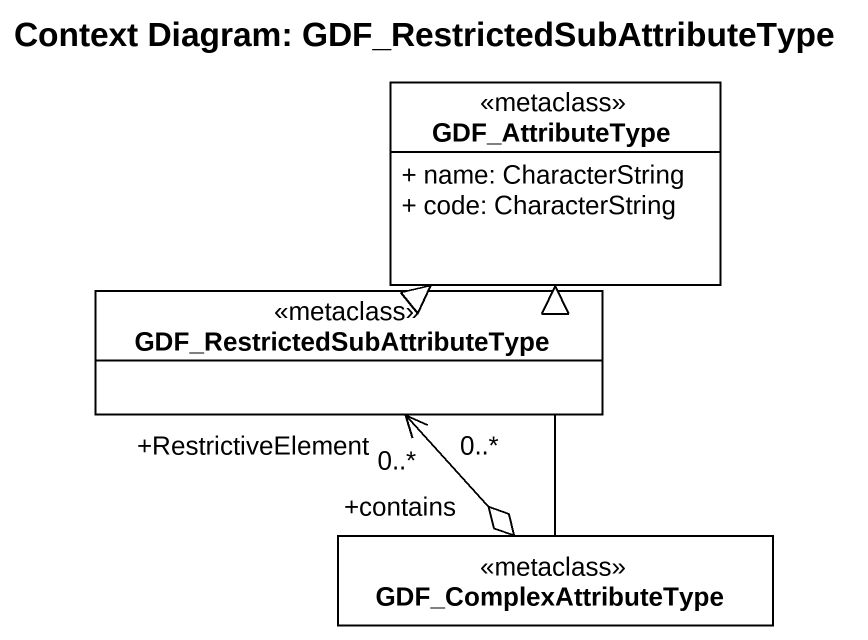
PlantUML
@startuml
title Context Diagram: GDF_RestrictedSubAttributeType
hide circle
hide empty members
skinparam classAttributeIconSize 0
class GDF_AttributeType <<metaclass>> {
  + name: CharacterString
  + code: CharacterString
}
class "GDF_RestrictedSubAttributeType" as GDF_RestrictedSubAttributeTy <<metaclass>>
class GDF_ComplexAttributeType <<metaclass>>
GDF_RestrictedSubAttributeTy -up-|> GDF_AttributeType
GDF_ComplexAttributeType -up-|> GDF_AttributeType
GDF_ComplexAttributeType "+contains\n0..*" o-up-> "+RestrictiveElement\n0..*" GDF_RestrictedSubAttributeTy
@enduml
